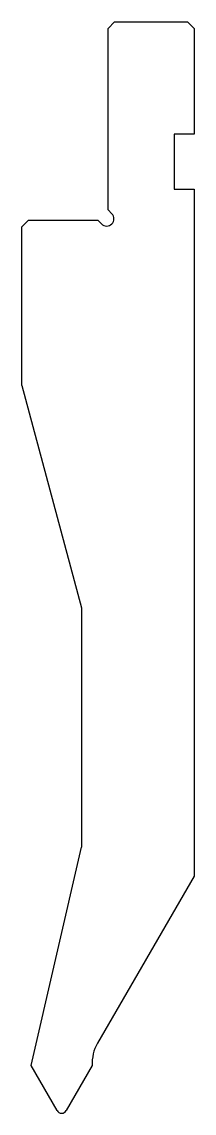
# Model space of a CAD drawing. Header units: millimetres. Extents: x 1747 to 1773, y 1043 to 1208.
import ezdxf

# ---------------------------------------------------------------- set-up
doc = ezdxf.new("R2010")
doc.units = ezdxf.units.MM
doc.layers.add('Default', color=7, linetype='Continuous')

msp = doc.modelspace()

# ---------------------------------------------------------------- linework, layer by layer
at = {"layer": 'Default'}
for p, q in [((1760.02, 1206.78), (1761.02, 1207.78)), ((1760.02, 1179.34), (1760.02, 1206.78)), ((1761.02, 1207.78), (1772.02, 1207.78)), ((1772.02, 1207.78), (1773.02, 1206.78)), ((1773.02, 1206.78), (1773.02, 1190.78)), ((1773.02, 1190.78), (1770.02, 1190.78)), ((1770.02, 1190.78), (1770.02, 1182.48)), ((1770.02, 1182.48), (1773.02, 1182.48)), ((1773.02, 1182.48), (1773.02, 1078.63)), ((1760.58, 1178.77), (1760.02, 1179.34)), ((1747.02, 1176.78), (1748.02, 1177.78)), ((1747.02, 1152.78), (1747.02, 1176.78)), ((1748.02, 1177.78), (1758.46, 1177.78)), ((1758.46, 1177.78), (1759.03, 1177.22)), ((1747.02, 1152.78), (1756.02, 1119.2)), ((1756.02, 1119.2), (1756.02, 1082.98)), ((1748.4, 1049.98), (1756.02, 1082.98)), ((1773.02, 1078.63), (1758.43, 1053.36)), ((1752.33, 1043.18), (1748.4, 1049.98)), ((1757.64, 1049.98), (1753.71, 1043.18))]:
    msp.add_line(p, q, dxfattribs=at)
for centre, radius, start, end in [((1759.81, 1178), 1.1, 225, 45), ((1763.63, 1050.36), 6, 150, 183.5573), ((1753.02, 1043.58), 0.8, 210, 330)]:
    msp.add_arc(centre, radius, start, end, dxfattribs=at)

doc.saveas('drawing.dxf')
